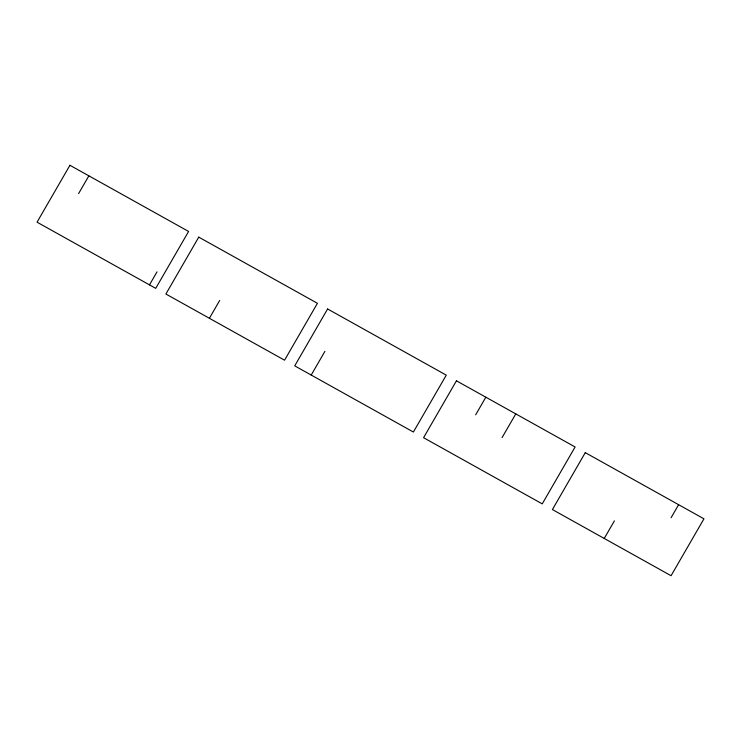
<?xml version="1.0" encoding="UTF-8"?>
<svg xmlns="http://www.w3.org/2000/svg" width="741" height="741" viewBox="0 0 741 741"><rect width="100%" height="100%" fill="white"/><g stroke="black" fill="none" stroke-linecap="round" stroke-linejoin="round"><path stroke-width="1.11" d="M78.583 193.623L88.864 175.839M149.487 284.877L157.009 271.845M209.397 318.278L219.669 300.494M311.211 375.048L324.91 351.336M475.666 414.812L485.837 397.204M502.074 437.607L515.782 413.895M604.23 538.448L614.409 520.84M671.096 517.718L678.617 504.695M69.932 165.28L37.05 222.18L155.721 288.351L188.594 231.451L69.932 165.28M198.764 237.129L165.891 294.02L284.553 360.191L317.435 303.301L198.764 237.129M327.605 308.969L294.723 365.859L413.395 432.031L446.277 375.141L327.605 308.969M456.447 380.809L423.565 437.699L542.236 503.871L575.109 446.98L456.447 380.809M585.279 452.649L552.406 509.549L671.068 575.72L703.95 518.82L585.279 452.649"/></g></svg>
